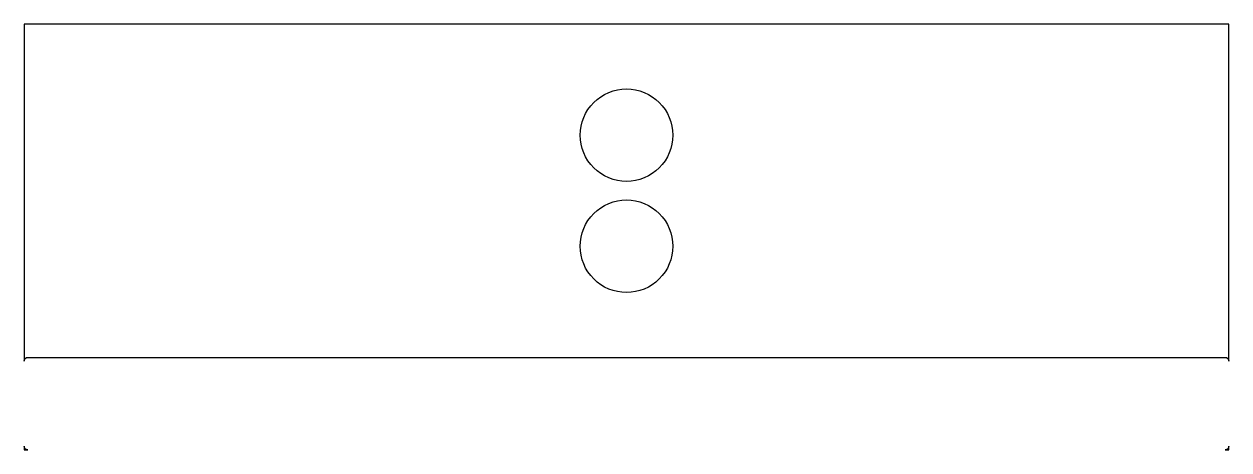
# Model space of a CAD drawing. Header units: millimetres. Extents: x 0 to 130, y 0 to 46.
import ezdxf

# ---------------------------------------------------------------- set-up
doc = ezdxf.new("R2010")
doc.units = ezdxf.units.MM

msp = doc.modelspace()

# ---------------------------------------------------------------- linework, layer by layer
at = {"layer": '14_bin_divider_t3.0'}
for points in [[(130, 9.6), (130, 46), (0, 46), (0, 9.6), (0.0304, 9.7531), (0.1172, 9.8828), (0.2469, 9.9696), (0.4, 10), (129.6, 10), (129.7531, 9.9696), (129.8828, 9.8828), (129.9696, 9.7531), (130, 9.6)], [(69.9759, 34.4901), (70, 34), (69.9759, 33.5099), (69.9039, 33.0245), (69.7847, 32.5486), (69.6194, 32.0866), (69.4096, 31.643), (69.1573, 31.2221), (68.8651, 30.828), (68.5355, 30.4645), (68.172, 30.1349), (67.7779, 29.8427), (67.357, 29.5904), (66.9134, 29.3806), (66.4514, 29.2153), (65.9755, 29.0961), (65.4901, 29.0241), (65, 29), (64.5099, 29.0241), (64.0245, 29.0961), (63.5486, 29.2153), (63.0866, 29.3806), (62.643, 29.5904), (62.2221, 29.8427), (61.828, 30.1349), (61.4645, 30.4645), (61.1349, 30.828), (60.8427, 31.2221), (60.5904, 31.643), (60.3806, 32.0866), (60.2153, 32.5486), (60.0961, 33.0245), (60.0241, 33.5099), (60, 34), (60.0241, 34.4901), (60.0961, 34.9755), (60.2153, 35.4514), (60.3806, 35.9134), (60.5904, 36.357), (60.8427, 36.7779), (61.1349, 37.172), (61.4645, 37.5355), (61.828, 37.8651), (62.2221, 38.1573), (62.643, 38.4096), (63.0866, 38.6194), (63.5486, 38.7847), (64.0245, 38.9039), (64.5099, 38.9759), (65, 39), (65.4901, 38.9759), (65.9755, 38.9039), (66.4514, 38.7847), (66.9134, 38.6194), (67.357, 38.4096), (67.7779, 38.1573), (68.172, 37.8651), (68.5355, 37.5355), (68.8651, 37.172), (69.1573, 36.7779), (69.4096, 36.357), (69.6194, 35.9134), (69.7847, 35.4514), (69.9039, 34.9755), (69.9759, 34.4901)], [(69.9039, 22.9755), (69.9759, 22.4901), (70, 22), (69.9759, 21.5099), (69.9039, 21.0245), (69.7847, 20.5486), (69.6194, 20.0866), (69.4096, 19.643), (69.1573, 19.2221), (68.8651, 18.828), (68.5355, 18.4645), (68.172, 18.1349), (67.7779, 17.8427), (67.357, 17.5904), (66.9134, 17.3806), (66.4514, 17.2153), (65.9755, 17.0961), (65.4901, 17.0241), (65, 17), (64.5099, 17.0241), (64.0245, 17.0961), (63.5486, 17.2153), (63.0866, 17.3806), (62.643, 17.5904), (62.2221, 17.8427), (61.828, 18.1349), (61.4645, 18.4645), (61.1349, 18.828), (60.8427, 19.2221), (60.5904, 19.643), (60.3806, 20.0866), (60.2153, 20.5486), (60.0961, 21.0245), (60.0241, 21.5099), (60, 22), (60.0241, 22.4901), (60.0961, 22.9755), (60.2153, 23.4514), (60.3806, 23.9134), (60.5904, 24.357), (60.8427, 24.7779), (61.1349, 25.172), (61.4645, 25.5355), (61.828, 25.8651), (62.2221, 26.1573), (62.643, 26.4096), (63.0866, 26.6194), (63.5486, 26.7847), (64.0245, 26.9039), (64.5099, 26.9759), (65, 27), (65.4901, 26.9759), (65.9755, 26.9039), (66.4514, 26.7847), (66.9134, 26.6194), (67.357, 26.4096), (67.7779, 26.1573), (68.172, 25.8651), (68.5355, 25.5355), (68.8651, 25.172), (69.1573, 24.7779), (69.4096, 24.357), (69.6194, 23.9134), (69.7847, 23.4514), (69.9039, 22.9755)], [(0.0304, 0.2469), (0, 0.4), (0, 0), (0.4, 0), (0.2469, 0.0304), (0.1172, 0.1172), (0.0304, 0.2469)], [(129.7531, 0.0304), (129.6, 0), (130, 0), (130, 0.4), (129.9696, 0.2469), (129.8828, 0.1172), (129.7531, 0.0304)]]:
    msp.add_lwpolyline(points, close=True, dxfattribs=at)

doc.saveas('drawing.dxf')
